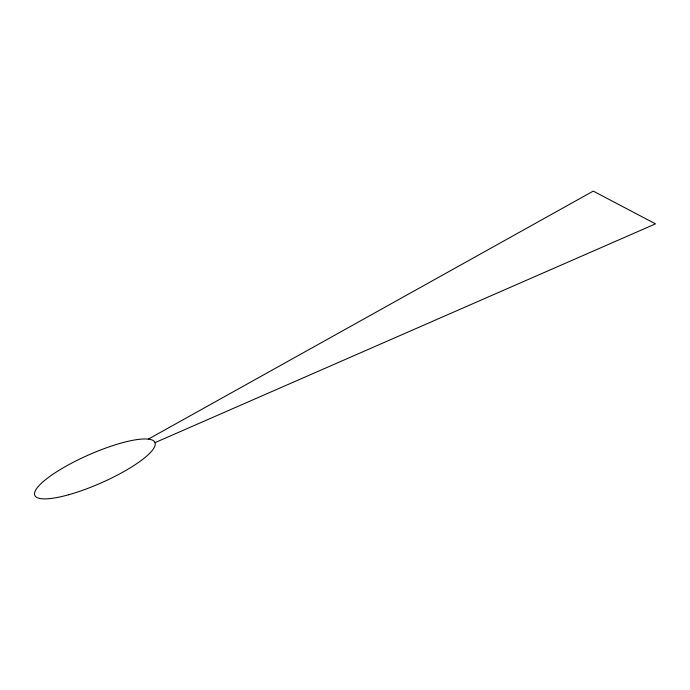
<?xml version="1.0" encoding="UTF-8"?>
<svg xmlns="http://www.w3.org/2000/svg" width="690" height="690" viewBox="0 0 690 690"><rect width="100%" height="100%" fill="white"/><g stroke="black" fill="none" stroke-linecap="round" stroke-linejoin="round"><path stroke-width="1.03" d="M148.341 439.125L593.253 191.113L655.5 223.862L155.017 442.635M68.508 494.79A65.645 15.327 -23.8 0 0 155.103 442.877A65.645 15.327 -23.8 0 0 61.022 469.096A65.645 15.327 -23.8 0 0 68.508 494.79"/></g></svg>
